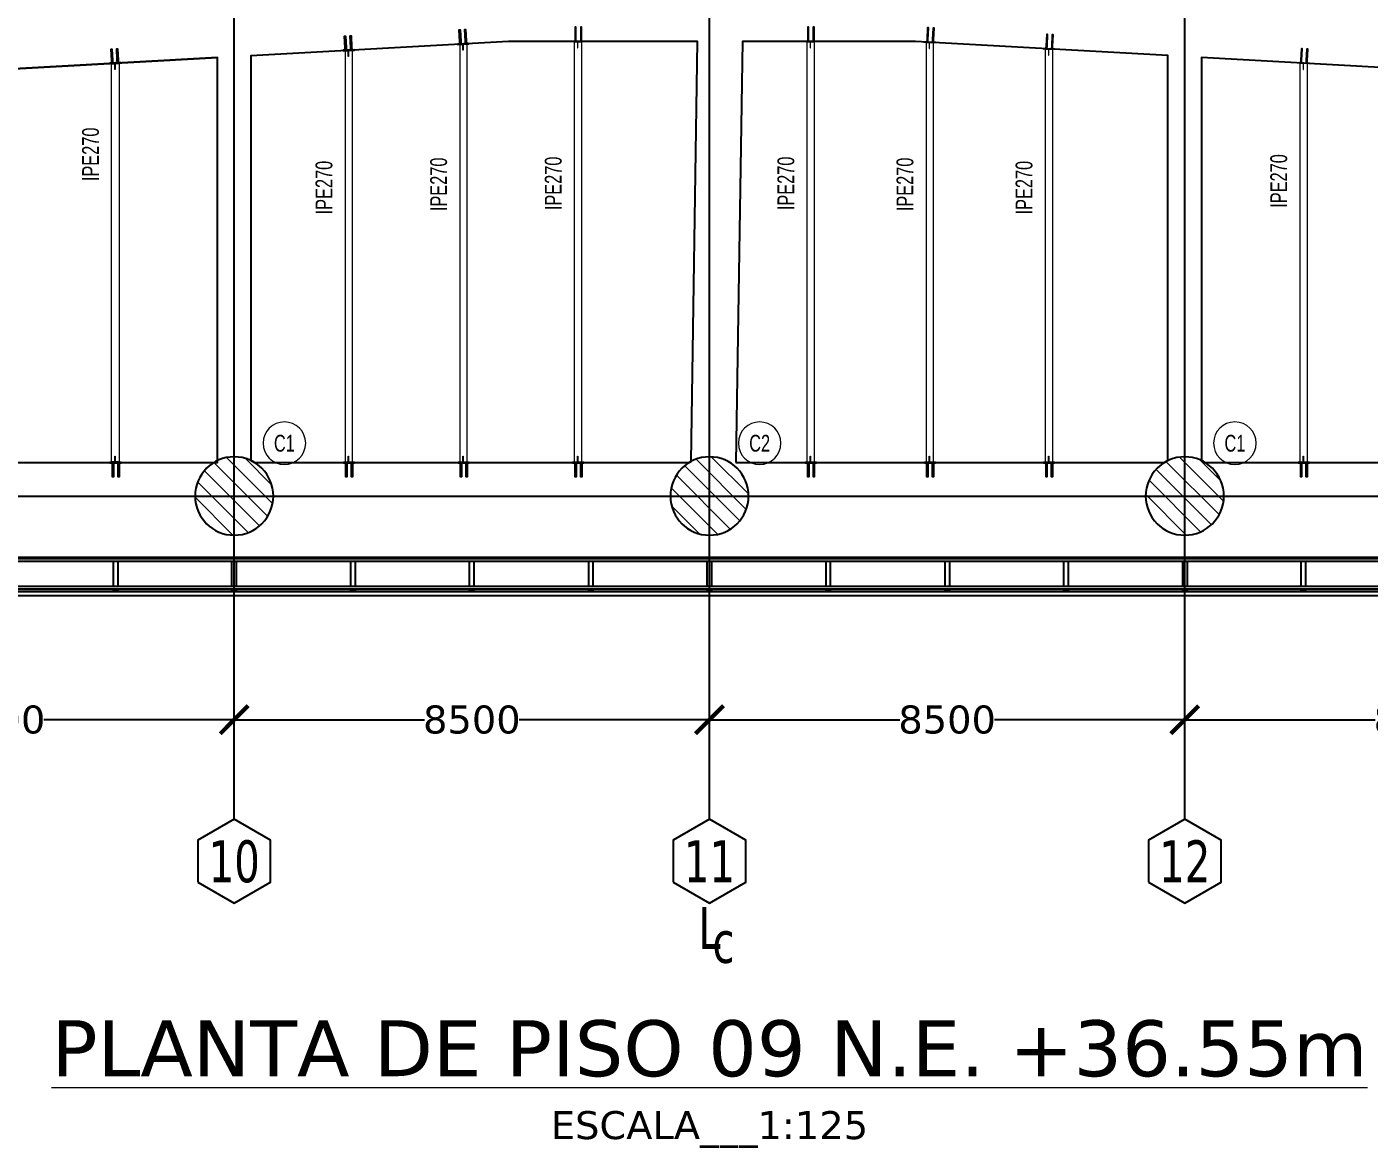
# Model space of a CAD drawing. Header units: millimetres. Extents: x -6598 to 74598, y -11659 to 33736.
# Drawn here: x 21791 to 45798, y -11659 to 8388 of the extents above; entities that cross this region are included whole.
import ezdxf
from ezdxf.enums import TextEntityAlignment as Align

# ---------------------------------------------------------------- set-up
doc = ezdxf.new("R2010")
doc.units = ezdxf.units.MM
for name, color, linetype, lineweight in [('0-1', 250, 'Continuous', 5), ('E_B_PLACA-1', 10, 'Continuous', 25), ('E_B_PLACA-2', 31, 'Continuous', 25), ('E_COLUMNAS', 1, 'Continuous', 18), ('E_COLUMNAS-2', 1, 'Continuous', 25), ('E_COLUMNAS-3', 1, 'Continuous', 35), ('E_TEXTO', 3, 'Continuous', 9), ('E_VIGAS-1', 31, 'Continuous', 25), ('E_VIGAS-2', 10, 'Continuous', 25), ('HCB-TEXT-H1', 6, 'Continuous', 18), ('HCB-TEXT-H2', 4, 'Continuous', 18), ('HCB-VIGAS', 4, 'Continuous', 15)]:
    doc.layers.add(name, color=color, linetype=linetype, lineweight=lineweight)
for name, color, linetype in [('COTAS', 8, 'Continuous'), ('HCB-EJES', 1, 'Continuous'), ('HCB-PLATINAS', 5, 'Continuous'), ('HCB-ROTULOS', 2, 'Continuous')]:
    doc.layers.add(name, color=color, linetype=linetype)
doc.styles.add('Arial Narrow', font='', dxfattribs={"width": 0.85, "height": 0.3})
doc.styles.add('Arial Narrow_1', font='', dxfattribs={"width": 0.85, "height": 0.3})
doc.styles.add('ROMANT', font='romant.shx', dxfattribs={"width": 0.8})
doc.styles.add('VERDANA', font='verdana.ttf')
doc.styles.get('Arial Narrow').set_extended_font_data('Arial Narrow')
doc.styles.get('Arial Narrow_1').set_extended_font_data('Arial Narrow')
doc.dimstyles.new('1.125', dxfattribs={"dimscale": 0, "dimtxt": 500, "dimasz": 500, "dimexe": 4, "dimexo": 4, "dimgap": 15, "dimtad": 0, "dimdec": 0, "dimzin": 4, "dimdsep": 46, "dimtxsty": 'ROMANT', "dimblk": 'ARCHTICK', "dimcen": -10, "dimclrd": 256, "dimclrt": 3, "dimadec": 0, "dimazin": 0, "dimtfac": 1, "dimtdec": 0, "dimtix": 1, "dimtmove": 0, "dimatfit": 0, "dimldrblk": 'OBLIQUE', "dimfxl": 0.05, "dimtolj": 1, "dimtzin": 0, "dimarcsym": 0})

# ---------------------------------------------------------------- blocks, each defined once
blk = doc.blocks.new('EST_SFM_VIGA-METALICA-SECCION-C - EST_SFM_VIGA-METALICA-UPN100-1527742-_34_00m_N_E_-NIVEL-9 DOC')
at = {"layer": 'E_VIGAS-2'}
for p, q in [((34.044, 0.018), (-34.827, 0.018)), ((-34.827, -0.032), (34.044, -0.032))]:
    blk.add_line(p, q, dxfattribs=at)
blk = doc.blocks.new('EST_SFM_VIGA-METALICA-SECCION-C - EST_SFM_VIGA-METALICA-UPN100-1527772-_34_00m_N_E_-NIVEL-9 DOC')
at = {"layer": 'E_VIGAS-2'}
for p, q in [((34.942, 0.032), (-34.929, 0.032)), ((-34.929, -0.018), (34.942, -0.018))]:
    blk.add_line(p, q, dxfattribs=at)
blk = doc.blocks.new('EST_SFM_VIGA-METALICA-SECCION-C - EST_SFM_VIGA-METALICA-UPN160-1579051-_34_00m_N_E_-NIVEL-9 DOC')
at = {"layer": 'E_VIGAS-1'}
for p, q in [((30.107, 0.047), (-30.264, 0.047)), ((-30.269, -0.018), (30.113, -0.018))]:
    blk.add_line(p, q, dxfattribs=at)
blk = doc.blocks.new('DCTIB_CNI_EST_MOD-1A-FAC_0001_rvt-1-_34_00m_N_E_-NIVEL-9 DOC')
at = {"layer": 'E_B_PLACA-1'}
for p, q in [((-74.597, 139.545), (-5.727, 139.545)), ((-5.177, 138.995), (-75.147, 138.995))]:
    blk.add_line(p, q, dxfattribs=at)
at = {"layer": 'E_B_PLACA-2'}
for p, q in [((-5.727, 139.545), (-74.597, 139.545)), ((-75.147, 138.995), (-5.177, 138.995))]:
    blk.add_line(p, q, dxfattribs=at)
at = {"layer": 'E_VIGAS-1'}
for p, q in [((-50.828, 139.567), (-50.746, 139.567)), ((-50.828, 139.567), (-50.828, 139.545)), ((-50.746, 139.567), (-50.746, 139.545)), ((-48.703, 139.567), (-48.621, 139.567)), ((-48.703, 139.545), (-48.703, 139.567)), ((-48.621, 139.545), (-48.621, 139.567)), ((-46.578, 139.567), (-46.496, 139.567)), ((-46.578, 139.545), (-46.578, 139.567)), ((-46.496, 139.545), (-46.496, 139.567)), ((-44.453, 139.567), (-44.371, 139.567)), ((-44.453, 139.545), (-44.453, 139.567)), ((-44.371, 139.545), (-44.371, 139.567)), ((-42.328, 139.567), (-42.246, 139.567)), ((-42.328, 139.567), (-42.328, 139.545)), ((-42.246, 139.567), (-42.246, 139.545)), ((-40.203, 139.567), (-40.121, 139.567)), ((-40.203, 139.545), (-40.203, 139.567)), ((-40.121, 139.545), (-40.121, 139.567)), ((-38.078, 139.567), (-37.996, 139.567)), ((-38.078, 139.545), (-38.078, 139.567)), ((-37.996, 139.545), (-37.996, 139.567)), ((-35.953, 139.567), (-35.871, 139.567)), ((-35.953, 139.567), (-35.953, 139.545)), ((-35.871, 139.567), (-35.871, 139.545)), ((-33.828, 139.567), (-33.746, 139.567)), ((-33.828, 139.567), (-33.828, 139.545)), ((-33.746, 139.567), (-33.746, 139.545)), ((-31.703, 139.567), (-31.621, 139.567)), ((-31.703, 139.567), (-31.703, 139.545)), ((-31.621, 139.567), (-31.621, 139.545)), ((-29.578, 139.567), (-29.496, 139.567)), ((-29.578, 139.545), (-29.578, 139.567)), ((-29.496, 139.545), (-29.496, 139.567)), ((-50.828, 138.995), (-50.828, 138.967)), ((-50.828, 138.967), (-50.746, 138.967)), ((-50.828, 138.966), (-50.828, 138.967)), ((-50.8, 138.966), (-50.828, 138.966)), ((-50.79, 138.961), (-50.79, 138.966)), ((-50.79, 138.947), (-50.79, 138.961)), ((-50.785, 138.966), (-50.785, 138.961)), ((-50.785, 138.961), (-50.785, 138.947)), ((-50.746, 138.966), (-50.774, 138.966)), ((-50.746, 138.995), (-50.746, 138.967)), ((-50.746, 138.967), (-50.746, 138.966)), ((-48.703, 138.967), (-48.703, 138.995)), ((-48.703, 138.966), (-48.703, 138.967)), ((-48.703, 138.967), (-48.621, 138.967)), ((-48.676, 138.966), (-48.703, 138.966)), ((-48.665, 138.961), (-48.665, 138.966)), ((-48.665, 138.947), (-48.665, 138.961)), ((-48.66, 138.966), (-48.66, 138.961)), ((-48.66, 138.961), (-48.66, 138.947)), ((-48.621, 138.966), (-48.649, 138.966)), ((-48.621, 138.967), (-48.621, 138.995)), ((-48.621, 138.967), (-48.621, 138.966)), ((-46.578, 138.967), (-46.578, 138.995)), ((-46.578, 138.966), (-46.578, 138.967)), ((-46.578, 138.967), (-46.496, 138.967)), ((-46.55, 138.966), (-46.578, 138.966)), ((-46.54, 138.961), (-46.54, 138.966)), ((-46.54, 138.947), (-46.54, 138.961)), ((-46.535, 138.966), (-46.535, 138.961)), ((-46.535, 138.961), (-46.535, 138.947)), ((-46.496, 138.966), (-46.524, 138.966)), ((-46.496, 138.967), (-46.496, 138.995)), ((-46.496, 138.967), (-46.496, 138.966)), ((-44.453, 138.967), (-44.453, 138.995)), ((-44.453, 138.966), (-44.453, 138.967)), ((-44.453, 138.967), (-44.371, 138.967)), ((-44.425, 138.966), (-44.453, 138.966)), ((-44.415, 138.961), (-44.415, 138.966)), ((-44.415, 138.947), (-44.415, 138.961)), ((-44.41, 138.966), (-44.41, 138.961)), ((-44.41, 138.961), (-44.41, 138.947)), ((-44.371, 138.966), (-44.399, 138.966)), ((-44.371, 138.967), (-44.371, 138.995)), ((-44.371, 138.967), (-44.371, 138.966)), ((-42.328, 138.995), (-42.328, 138.967)), ((-42.328, 138.967), (-42.246, 138.967)), ((-42.328, 138.966), (-42.328, 138.967)), ((-42.3, 138.966), (-42.328, 138.966)), ((-42.29, 138.961), (-42.29, 138.966)), ((-42.29, 138.947), (-42.29, 138.961)), ((-42.285, 138.966), (-42.285, 138.961)), ((-42.285, 138.961), (-42.285, 138.947)), ((-42.246, 138.966), (-42.274, 138.966)), ((-42.246, 138.995), (-42.246, 138.967)), ((-42.246, 138.967), (-42.246, 138.966)), ((-40.203, 138.967), (-40.203, 138.995)), ((-40.203, 138.966), (-40.203, 138.967)), ((-40.203, 138.967), (-40.121, 138.967)), ((-40.176, 138.966), (-40.203, 138.966)), ((-40.165, 138.961), (-40.165, 138.966)), ((-40.165, 138.947), (-40.165, 138.961)), ((-40.16, 138.966), (-40.16, 138.961)), ((-40.16, 138.961), (-40.16, 138.947)), ((-40.121, 138.966), (-40.149, 138.966)), ((-40.121, 138.967), (-40.121, 138.995)), ((-40.121, 138.967), (-40.121, 138.966)), ((-38.078, 138.967), (-38.078, 138.995)), ((-38.078, 138.966), (-38.078, 138.967)), ((-38.078, 138.967), (-37.996, 138.967)), ((-38.05, 138.966), (-38.078, 138.966)), ((-38.04, 138.961), (-38.04, 138.966)), ((-38.04, 138.947), (-38.04, 138.961)), ((-38.035, 138.966), (-38.035, 138.961)), ((-38.035, 138.961), (-38.035, 138.947)), ((-37.996, 138.966), (-38.024, 138.966)), ((-37.996, 138.967), (-37.996, 138.995)), ((-37.996, 138.967), (-37.996, 138.966)), ((-35.953, 138.995), (-35.953, 138.967)), ((-35.953, 138.967), (-35.871, 138.967)), ((-35.953, 138.966), (-35.953, 138.967)), ((-35.925, 138.966), (-35.953, 138.966)), ((-35.915, 138.961), (-35.915, 138.966)), ((-35.915, 138.947), (-35.915, 138.961)), ((-35.91, 138.966), (-35.91, 138.961)), ((-35.91, 138.961), (-35.91, 138.947)), ((-35.871, 138.966), (-35.899, 138.966)), ((-35.871, 138.995), (-35.871, 138.967)), ((-35.871, 138.967), (-35.871, 138.966)), ((-33.828, 138.995), (-33.828, 138.967)), ((-33.828, 138.967), (-33.746, 138.967)), ((-33.828, 138.966), (-33.828, 138.967)), ((-33.8, 138.966), (-33.828, 138.966)), ((-33.79, 138.961), (-33.79, 138.966)), ((-33.79, 138.947), (-33.79, 138.961)), ((-33.785, 138.966), (-33.785, 138.961)), ((-33.785, 138.961), (-33.785, 138.947)), ((-33.746, 138.966), (-33.774, 138.966)), ((-33.746, 138.995), (-33.746, 138.967)), ((-33.746, 138.967), (-33.746, 138.966)), ((-31.703, 138.995), (-31.703, 138.967)), ((-31.703, 138.967), (-31.621, 138.967)), ((-31.703, 138.966), (-31.703, 138.967)), ((-31.675, 138.966), (-31.703, 138.966)), ((-31.664, 138.961), (-31.664, 138.966)), ((-31.664, 138.947), (-31.664, 138.961)), ((-31.659, 138.966), (-31.659, 138.961)), ((-31.659, 138.961), (-31.659, 138.947)), ((-31.621, 138.966), (-31.649, 138.966)), ((-31.621, 138.995), (-31.621, 138.967)), ((-31.621, 138.967), (-31.621, 138.966)), ((-29.578, 138.967), (-29.578, 138.995)), ((-29.578, 138.966), (-29.578, 138.967)), ((-29.578, 138.967), (-29.496, 138.967)), ((-29.55, 138.966), (-29.578, 138.966)), ((-29.54, 138.961), (-29.54, 138.966)), ((-29.54, 138.947), (-29.54, 138.961)), ((-29.535, 138.966), (-29.535, 138.961)), ((-29.535, 138.961), (-29.535, 138.947)), ((-29.496, 138.966), (-29.524, 138.966)), ((-29.496, 138.967), (-29.496, 138.995)), ((-29.496, 138.967), (-29.496, 138.966))]:
    blk.add_line(p, q, dxfattribs=at)
for points, knots in [([(-50.79, 138.961), (-50.79, 138.962), (-50.79, 138.963), (-50.792, 138.965), (-50.793, 138.965), (-50.795, 138.966), (-50.796, 138.966), (-50.797, 138.966), (-50.799, 138.966), (-50.8, 138.966)], [0, 0, 0, 0, 0.285714, 0.428571, 0.571429, 0.678571, 0.732143, 0.785714, 1, 1, 1, 1]), ([(-50.8, 138.966), (-50.799, 138.966), (-50.798, 138.966), (-50.795, 138.966), (-50.793, 138.965), (-50.791, 138.964), (-50.79, 138.963), (-50.79, 138.962), (-50.79, 138.961)], [0, 0, 0, 0, 0.142857, 0.285714, 0.428571, 0.571429, 0.785714, 1, 1, 1, 1]), ([(-50.785, 138.961), (-50.785, 138.962), (-50.784, 138.963), (-50.783, 138.965), (-50.781, 138.965), (-50.78, 138.966), (-50.779, 138.966), (-50.777, 138.966), (-50.775, 138.966), (-50.774, 138.966)], [0, 0, 0, 0, 0.285714, 0.428571, 0.571429, 0.678571, 0.732143, 0.785714, 1, 1, 1, 1]), ([(-50.774, 138.966), (-50.775, 138.966), (-50.776, 138.966), (-50.779, 138.966), (-50.781, 138.965), (-50.783, 138.964), (-50.784, 138.963), (-50.785, 138.962), (-50.785, 138.961)], [0, 0, 0, 0, 0.142857, 0.285714, 0.428571, 0.571429, 0.785714, 1, 1, 1, 1]), ([(-48.676, 138.966), (-48.675, 138.966), (-48.673, 138.966), (-48.671, 138.966), (-48.668, 138.965), (-48.667, 138.964), (-48.665, 138.963), (-48.665, 138.962), (-48.665, 138.961)], [0, 0, 0, 0, 0.142857, 0.285714, 0.428571, 0.571429, 0.785714, 1, 1, 1, 1]), ([(-48.665, 138.961), (-48.665, 138.962), (-48.665, 138.963), (-48.667, 138.965), (-48.668, 138.965), (-48.67, 138.966), (-48.671, 138.966), (-48.673, 138.966), (-48.674, 138.966), (-48.676, 138.966)], [0, 0, 0, 0, 0.285714, 0.428571, 0.571429, 0.678571, 0.732143, 0.785714, 1, 1, 1, 1]), ([(-48.649, 138.966), (-48.65, 138.966), (-48.652, 138.966), (-48.654, 138.966), (-48.656, 138.965), (-48.658, 138.964), (-48.66, 138.963), (-48.66, 138.962), (-48.66, 138.961)], [0, 0, 0, 0, 0.142857, 0.285714, 0.428571, 0.571429, 0.785714, 1, 1, 1, 1]), ([(-48.66, 138.961), (-48.66, 138.962), (-48.659, 138.963), (-48.658, 138.965), (-48.656, 138.965), (-48.655, 138.966), (-48.654, 138.966), (-48.652, 138.966), (-48.65, 138.966), (-48.649, 138.966)], [0, 0, 0, 0, 0.285714, 0.428571, 0.571429, 0.678571, 0.732143, 0.785714, 1, 1, 1, 1]), ([(-46.55, 138.966), (-46.549, 138.966), (-46.548, 138.966), (-46.545, 138.966), (-46.543, 138.965), (-46.541, 138.964), (-46.54, 138.963), (-46.54, 138.962), (-46.54, 138.961)], [0, 0, 0, 0, 0.142857, 0.285714, 0.428571, 0.571429, 0.785714, 1, 1, 1, 1]), ([(-46.54, 138.961), (-46.54, 138.962), (-46.54, 138.963), (-46.542, 138.965), (-46.543, 138.965), (-46.545, 138.966), (-46.546, 138.966), (-46.547, 138.966), (-46.549, 138.966), (-46.55, 138.966)], [0, 0, 0, 0, 0.285714, 0.428571, 0.571429, 0.678571, 0.732143, 0.785714, 1, 1, 1, 1]), ([(-46.524, 138.966), (-46.525, 138.966), (-46.526, 138.966), (-46.529, 138.966), (-46.531, 138.965), (-46.533, 138.964), (-46.534, 138.963), (-46.535, 138.962), (-46.535, 138.961)], [0, 0, 0, 0, 0.142857, 0.285714, 0.428571, 0.571429, 0.785714, 1, 1, 1, 1]), ([(-46.535, 138.961), (-46.535, 138.962), (-46.534, 138.963), (-46.533, 138.965), (-46.531, 138.965), (-46.53, 138.966), (-46.529, 138.966), (-46.527, 138.966), (-46.525, 138.966), (-46.524, 138.966)], [0, 0, 0, 0, 0.285714, 0.428571, 0.571429, 0.678571, 0.732143, 0.785714, 1, 1, 1, 1]), ([(-44.425, 138.966), (-44.424, 138.966), (-44.423, 138.966), (-44.42, 138.966), (-44.418, 138.965), (-44.416, 138.964), (-44.415, 138.963), (-44.415, 138.962), (-44.415, 138.961)], [0, 0, 0, 0, 0.142857, 0.285714, 0.428571, 0.571429, 0.785714, 1, 1, 1, 1]), ([(-44.415, 138.961), (-44.415, 138.962), (-44.415, 138.963), (-44.417, 138.965), (-44.418, 138.965), (-44.42, 138.966), (-44.421, 138.966), (-44.422, 138.966), (-44.424, 138.966), (-44.425, 138.966)], [0, 0, 0, 0, 0.285714, 0.428571, 0.571429, 0.678571, 0.732143, 0.785714, 1, 1, 1, 1]), ([(-44.399, 138.966), (-44.4, 138.966), (-44.401, 138.966), (-44.404, 138.966), (-44.406, 138.965), (-44.408, 138.964), (-44.409, 138.963), (-44.41, 138.962), (-44.41, 138.961)], [0, 0, 0, 0, 0.142857, 0.285714, 0.428571, 0.571429, 0.785714, 1, 1, 1, 1]), ([(-44.41, 138.961), (-44.41, 138.962), (-44.409, 138.963), (-44.408, 138.965), (-44.406, 138.965), (-44.405, 138.966), (-44.404, 138.966), (-44.402, 138.966), (-44.4, 138.966), (-44.399, 138.966)], [0, 0, 0, 0, 0.285714, 0.428571, 0.571429, 0.678571, 0.732143, 0.785714, 1, 1, 1, 1]), ([(-42.29, 138.961), (-42.29, 138.962), (-42.29, 138.963), (-42.292, 138.965), (-42.293, 138.965), (-42.295, 138.966), (-42.296, 138.966), (-42.297, 138.966), (-42.299, 138.966), (-42.3, 138.966)], [0, 0, 0, 0, 0.285714, 0.428571, 0.571429, 0.678571, 0.732143, 0.785714, 1, 1, 1, 1]), ([(-42.3, 138.966), (-42.299, 138.966), (-42.298, 138.966), (-42.295, 138.966), (-42.293, 138.965), (-42.291, 138.964), (-42.29, 138.963), (-42.29, 138.962), (-42.29, 138.961)], [0, 0, 0, 0, 0.142857, 0.285714, 0.428571, 0.571429, 0.785714, 1, 1, 1, 1]), ([(-42.285, 138.961), (-42.285, 138.962), (-42.284, 138.963), (-42.283, 138.965), (-42.281, 138.965), (-42.28, 138.966), (-42.279, 138.966), (-42.277, 138.966), (-42.275, 138.966), (-42.274, 138.966)], [0, 0, 0, 0, 0.285714, 0.428571, 0.571429, 0.678571, 0.732143, 0.785714, 1, 1, 1, 1]), ([(-42.274, 138.966), (-42.275, 138.966), (-42.276, 138.966), (-42.279, 138.966), (-42.281, 138.965), (-42.283, 138.964), (-42.284, 138.963), (-42.285, 138.962), (-42.285, 138.961)], [0, 0, 0, 0, 0.142857, 0.285714, 0.428571, 0.571429, 0.785714, 1, 1, 1, 1]), ([(-40.176, 138.966), (-40.175, 138.966), (-40.173, 138.966), (-40.171, 138.966), (-40.168, 138.965), (-40.167, 138.964), (-40.165, 138.963), (-40.165, 138.962), (-40.165, 138.961)], [0, 0, 0, 0, 0.142857, 0.285714, 0.428571, 0.571429, 0.785714, 1, 1, 1, 1]), ([(-40.165, 138.961), (-40.165, 138.962), (-40.165, 138.963), (-40.167, 138.965), (-40.168, 138.965), (-40.17, 138.966), (-40.171, 138.966), (-40.173, 138.966), (-40.174, 138.966), (-40.176, 138.966)], [0, 0, 0, 0, 0.285714, 0.428571, 0.571429, 0.678571, 0.732143, 0.785714, 1, 1, 1, 1]), ([(-40.149, 138.966), (-40.15, 138.966), (-40.152, 138.966), (-40.154, 138.966), (-40.156, 138.965), (-40.158, 138.964), (-40.16, 138.963), (-40.16, 138.962), (-40.16, 138.961)], [0, 0, 0, 0, 0.142857, 0.285714, 0.428571, 0.571429, 0.785714, 1, 1, 1, 1]), ([(-40.16, 138.961), (-40.16, 138.962), (-40.159, 138.963), (-40.158, 138.965), (-40.156, 138.965), (-40.155, 138.966), (-40.154, 138.966), (-40.152, 138.966), (-40.15, 138.966), (-40.149, 138.966)], [0, 0, 0, 0, 0.285714, 0.428571, 0.571429, 0.678571, 0.732143, 0.785714, 1, 1, 1, 1]), ([(-38.05, 138.966), (-38.049, 138.966), (-38.048, 138.966), (-38.045, 138.966), (-38.043, 138.965), (-38.041, 138.964), (-38.04, 138.963), (-38.04, 138.962), (-38.04, 138.961)], [0, 0, 0, 0, 0.142857, 0.285714, 0.428571, 0.571429, 0.785714, 1, 1, 1, 1]), ([(-38.04, 138.961), (-38.04, 138.962), (-38.04, 138.963), (-38.042, 138.965), (-38.043, 138.965), (-38.045, 138.966), (-38.046, 138.966), (-38.047, 138.966), (-38.049, 138.966), (-38.05, 138.966)], [0, 0, 0, 0, 0.285714, 0.428571, 0.571429, 0.678571, 0.732143, 0.785714, 1, 1, 1, 1]), ([(-38.024, 138.966), (-38.025, 138.966), (-38.026, 138.966), (-38.029, 138.966), (-38.031, 138.965), (-38.033, 138.964), (-38.034, 138.963), (-38.035, 138.962), (-38.035, 138.961)], [0, 0, 0, 0, 0.142857, 0.285714, 0.428571, 0.571429, 0.785714, 1, 1, 1, 1]), ([(-38.035, 138.961), (-38.035, 138.962), (-38.034, 138.963), (-38.033, 138.965), (-38.031, 138.965), (-38.03, 138.966), (-38.029, 138.966), (-38.027, 138.966), (-38.025, 138.966), (-38.024, 138.966)], [0, 0, 0, 0, 0.285714, 0.428571, 0.571429, 0.678571, 0.732143, 0.785714, 1, 1, 1, 1]), ([(-35.915, 138.961), (-35.915, 138.962), (-35.915, 138.963), (-35.917, 138.965), (-35.918, 138.965), (-35.92, 138.966), (-35.921, 138.966), (-35.922, 138.966), (-35.924, 138.966), (-35.925, 138.966)], [0, 0, 0, 0, 0.285714, 0.428571, 0.571429, 0.678571, 0.732143, 0.785714, 1, 1, 1, 1]), ([(-35.925, 138.966), (-35.924, 138.966), (-35.923, 138.966), (-35.92, 138.966), (-35.918, 138.965), (-35.916, 138.964), (-35.915, 138.963), (-35.915, 138.962), (-35.915, 138.961)], [0, 0, 0, 0, 0.142857, 0.285714, 0.428571, 0.571429, 0.785714, 1, 1, 1, 1]), ([(-35.91, 138.961), (-35.91, 138.962), (-35.909, 138.963), (-35.908, 138.965), (-35.906, 138.965), (-35.905, 138.966), (-35.904, 138.966), (-35.902, 138.966), (-35.9, 138.966), (-35.899, 138.966)], [0, 0, 0, 0, 0.285714, 0.428571, 0.571429, 0.678571, 0.732143, 0.785714, 1, 1, 1, 1]), ([(-35.899, 138.966), (-35.9, 138.966), (-35.901, 138.966), (-35.904, 138.966), (-35.906, 138.965), (-35.908, 138.964), (-35.909, 138.963), (-35.91, 138.962), (-35.91, 138.961)], [0, 0, 0, 0, 0.142857, 0.285714, 0.428571, 0.571429, 0.785714, 1, 1, 1, 1]), ([(-33.79, 138.961), (-33.79, 138.962), (-33.79, 138.963), (-33.792, 138.965), (-33.793, 138.965), (-33.795, 138.966), (-33.796, 138.966), (-33.797, 138.966), (-33.799, 138.966), (-33.8, 138.966)], [0, 0, 0, 0, 0.285714, 0.428571, 0.571429, 0.678571, 0.732143, 0.785714, 1, 1, 1, 1]), ([(-33.8, 138.966), (-33.799, 138.966), (-33.798, 138.966), (-33.795, 138.966), (-33.793, 138.965), (-33.791, 138.964), (-33.79, 138.963), (-33.79, 138.962), (-33.79, 138.961)], [0, 0, 0, 0, 0.142857, 0.285714, 0.428571, 0.571429, 0.785714, 1, 1, 1, 1]), ([(-33.785, 138.961), (-33.785, 138.962), (-33.784, 138.963), (-33.783, 138.965), (-33.781, 138.965), (-33.78, 138.966), (-33.779, 138.966), (-33.777, 138.966), (-33.775, 138.966), (-33.774, 138.966)], [0, 0, 0, 0, 0.285714, 0.428571, 0.571429, 0.678571, 0.732143, 0.785714, 1, 1, 1, 1]), ([(-33.774, 138.966), (-33.775, 138.966), (-33.776, 138.966), (-33.779, 138.966), (-33.781, 138.965), (-33.783, 138.964), (-33.784, 138.963), (-33.785, 138.962), (-33.785, 138.961)], [0, 0, 0, 0, 0.142857, 0.285714, 0.428571, 0.571429, 0.785714, 1, 1, 1, 1]), ([(-31.664, 138.961), (-31.664, 138.962), (-31.665, 138.963), (-31.666, 138.965), (-31.668, 138.965), (-31.669, 138.966), (-31.67, 138.966), (-31.672, 138.966), (-31.674, 138.966), (-31.675, 138.966)], [0, 0, 0, 0, 0.285714, 0.428571, 0.571429, 0.678571, 0.732143, 0.785714, 1, 1, 1, 1]), ([(-31.675, 138.966), (-31.674, 138.966), (-31.673, 138.966), (-31.67, 138.966), (-31.668, 138.965), (-31.666, 138.964), (-31.665, 138.963), (-31.664, 138.962), (-31.664, 138.961)], [0, 0, 0, 0, 0.142857, 0.285714, 0.428571, 0.571429, 0.785714, 1, 1, 1, 1]), ([(-31.659, 138.961), (-31.659, 138.962), (-31.659, 138.963), (-31.657, 138.965), (-31.656, 138.965), (-31.654, 138.966), (-31.653, 138.966), (-31.652, 138.966), (-31.65, 138.966), (-31.649, 138.966)], [0, 0, 0, 0, 0.285714, 0.428571, 0.571429, 0.678571, 0.732143, 0.785714, 1, 1, 1, 1]), ([(-31.649, 138.966), (-31.65, 138.966), (-31.651, 138.966), (-31.654, 138.966), (-31.656, 138.965), (-31.658, 138.964), (-31.659, 138.963), (-31.659, 138.962), (-31.659, 138.961)], [0, 0, 0, 0, 0.142857, 0.285714, 0.428571, 0.571429, 0.785714, 1, 1, 1, 1]), ([(-29.55, 138.966), (-29.549, 138.966), (-29.548, 138.966), (-29.545, 138.966), (-29.543, 138.965), (-29.541, 138.964), (-29.54, 138.963), (-29.54, 138.962), (-29.54, 138.961)], [0, 0, 0, 0, 0.142857, 0.285714, 0.428571, 0.571429, 0.785714, 1, 1, 1, 1]), ([(-29.54, 138.961), (-29.54, 138.962), (-29.54, 138.963), (-29.542, 138.965), (-29.543, 138.965), (-29.545, 138.966), (-29.546, 138.966), (-29.547, 138.966), (-29.549, 138.966), (-29.55, 138.966)], [0, 0, 0, 0, 0.285714, 0.428571, 0.571429, 0.678571, 0.732143, 0.785714, 1, 1, 1, 1]), ([(-29.524, 138.966), (-29.525, 138.966), (-29.526, 138.966), (-29.529, 138.966), (-29.531, 138.965), (-29.533, 138.964), (-29.534, 138.963), (-29.535, 138.962), (-29.535, 138.961)], [0, 0, 0, 0, 0.142857, 0.285714, 0.428571, 0.571429, 0.785714, 1, 1, 1, 1]), ([(-29.535, 138.961), (-29.535, 138.962), (-29.534, 138.963), (-29.533, 138.965), (-29.531, 138.965), (-29.53, 138.966), (-29.529, 138.966), (-29.527, 138.966), (-29.525, 138.966), (-29.524, 138.966)], [0, 0, 0, 0, 0.285714, 0.428571, 0.571429, 0.678571, 0.732143, 0.785714, 1, 1, 1, 1])]:
    blk.add_open_spline(points, degree=3, knots=knots, dxfattribs=at)
at = {"layer": 'E_VIGAS-2'}
for p, q in [((-50.828, 139.495), (-50.828, 139.045)), ((-50.746, 139.495), (-50.746, 139.045)), ((-48.703, 139.045), (-48.703, 139.495)), ((-48.621, 139.045), (-48.621, 139.495)), ((-46.578, 139.045), (-46.578, 139.495)), ((-46.496, 139.045), (-46.496, 139.495)), ((-44.453, 139.045), (-44.453, 139.495)), ((-44.371, 139.045), (-44.371, 139.495)), ((-42.328, 139.495), (-42.328, 139.045)), ((-42.246, 139.495), (-42.246, 139.045)), ((-40.203, 139.045), (-40.203, 139.495)), ((-40.121, 139.045), (-40.121, 139.495)), ((-38.078, 139.045), (-38.078, 139.495)), ((-37.996, 139.045), (-37.996, 139.495)), ((-35.953, 139.495), (-35.953, 139.045)), ((-35.871, 139.495), (-35.871, 139.045)), ((-33.828, 139.495), (-33.828, 139.045)), ((-33.746, 139.495), (-33.746, 139.045)), ((-31.703, 139.495), (-31.703, 139.045)), ((-31.621, 139.495), (-31.621, 139.045)), ((-29.578, 139.045), (-29.578, 139.495)), ((-29.496, 139.045), (-29.496, 139.495))]:
    blk.add_line(p, q, dxfattribs=at)
at = {"layer": 'E_VIGAS-1'}
for name, p in [('EST_SFM_VIGA-METALICA-SECCION-C - EST_SFM_VIGA-METALICA-UPN100-1527742-_34_00m_N_E_-NIVEL-9 DOC', (-39.77, 139.527)), ('EST_SFM_VIGA-METALICA-SECCION-C - EST_SFM_VIGA-METALICA-UPN100-1527772-_34_00m_N_E_-NIVEL-9 DOC', (-40.169, 139.013)), ('EST_SFM_VIGA-METALICA-SECCION-C - EST_SFM_VIGA-METALICA-UPN160-1579051-_34_00m_N_E_-NIVEL-9 DOC', (-40.084, 138.9))]:
    blk.add_blockref(name, p, dxfattribs=at)
blk = doc.blocks.new('EST_SCM_COLUMNA-SECCION-CIRCULAR - EST_SCM_COLUMNA-CONCRETO-CIRCULAR_Ø_140cm-V9-_34_00m_N_E_-NIVEL-9 DOC')
at = {"layer": 'E_COLUMNAS'}
h = blk.add_hatch(dxfattribs=at)
h.set_pattern_fill('FP_7', color=256, style=0, pattern_type=2)
h.set_pattern_definition([(135, (48.662, -140.662), (-0.15909903, -0.15909903), [])])
h.paths.add_polyline_path([(0, -0.7), (0.091, -0.694), (0.181, -0.676), (0.268, -0.647), (0.361, -0.599), (0.435, -0.548), (0.501, -0.488), (0.56, -0.419), (0.609, -0.344), (0.648, -0.263), (0.677, -0.177), (0.694, -0.088), (0.7, 0), (0.694, 0.091), (0.676, 0.181), (0.647, 0.268), (0.606, 0.35), (0.555, 0.426), (0.495, 0.495), (0.426, 0.555), (0.35, 0.606), (0.268, 0.647), (0.181, 0.676), (0.091, 0.694), (0, 0.7), (-0.091, 0.694), (-0.191, 0.673), (-0.268, 0.647), (-0.361, 0.599), (-0.435, 0.548), (-0.501, 0.488), (-0.56, 0.419), (-0.609, 0.344), (-0.648, 0.263), (-0.677, 0.177), (-0.694, 0.088), (-0.7, 0), (-0.694, -0.091), (-0.676, -0.181), (-0.647, -0.268), (-0.606, -0.35), (-0.555, -0.426), (-0.495, -0.495), (-0.426, -0.555), (-0.35, -0.606), (-0.268, -0.647), (-0.181, -0.676), (-0.091, -0.694)])
at = {"layer": 'E_COLUMNAS-2'}
for start, end in [(360, 180), (180, 360)]:
    blk.add_arc((0, 0), 0.7, start, end, dxfattribs=at)
blk = doc.blocks.new('EST_SCM_COLUMNA-SECCION-CIRCULAR - EST_SCM_COLUMNA-CONCRETO-CIRCULAR_Ø_140cm-V10-_34_00m_N_E_-NIVEL-9 DOC')
at = {"layer": 'E_COLUMNAS'}
h = blk.add_hatch(dxfattribs=at)
h.set_pattern_fill('FP_8', color=256, style=0, pattern_type=2)
h.set_pattern_definition([(135, (40.162, -140.662), (-0.15909903, -0.15909903), [])])
h.paths.add_polyline_path([(0, -0.7), (0.091, -0.694), (0.181, -0.676), (0.277, -0.642), (0.35, -0.606), (0.434, -0.549), (0.501, -0.488), (0.555, -0.426), (0.609, -0.344), (0.648, -0.263), (0.677, -0.177), (0.694, -0.088), (0.7, 0), (0.694, 0.091), (0.676, 0.181), (0.647, 0.268), (0.606, 0.35), (0.555, 0.426), (0.495, 0.495), (0.426, 0.555), (0.35, 0.606), (0.268, 0.647), (0.181, 0.676), (0.091, 0.694), (-0.009, 0.699), (-0.1, 0.692), (-0.189, 0.673), (-0.268, 0.647), (-0.361, 0.599), (-0.435, 0.548), (-0.501, 0.488), (-0.56, 0.419), (-0.609, 0.344), (-0.648, 0.263), (-0.677, 0.177), (-0.694, 0.088), (-0.7, 0), (-0.694, -0.091), (-0.676, -0.181), (-0.647, -0.268), (-0.606, -0.35), (-0.555, -0.426), (-0.495, -0.495), (-0.426, -0.555), (-0.348, -0.607), (-0.268, -0.647), (-0.181, -0.676), (-0.091, -0.694)])
at = {"layer": 'E_COLUMNAS-2'}
for start, end in [(360, 180), (180, 360)]:
    blk.add_arc((0, 0), 0.7, start, end, dxfattribs=at)
blk = doc.blocks.new('EST_SCM_COLUMNA-SECCION-CIRCULAR - EST_SCM_COLUMNA-CONCRETO-CIRCULAR_Ø_140cm-V11-_34_00m_N_E_-NIVEL-9 DOC')
at = {"layer": 'E_COLUMNAS'}
h = blk.add_hatch(dxfattribs=at)
h.set_pattern_fill('FP_9', color=256, style=0, pattern_type=2)
h.set_pattern_definition([(135, (31.662, -140.662), (-0.15909903, -0.15909903), [])])
h.paths.add_polyline_path([(0, -0.7), (0.091, -0.694), (0.181, -0.676), (0.268, -0.647), (0.361, -0.599), (0.435, -0.548), (0.501, -0.488), (0.56, -0.419), (0.609, -0.344), (0.648, -0.263), (0.677, -0.177), (0.694, -0.088), (0.7, 0), (0.694, 0.091), (0.676, 0.181), (0.647, 0.268), (0.606, 0.35), (0.555, 0.426), (0.495, 0.495), (0.426, 0.555), (0.35, 0.606), (0.268, 0.647), (0.181, 0.676), (0.091, 0.694), (0, 0.7), (-0.091, 0.694), (-0.187, 0.674), (-0.268, 0.647), (-0.361, 0.599), (-0.435, 0.548), (-0.501, 0.488), (-0.56, 0.419), (-0.609, 0.344), (-0.648, 0.263), (-0.677, 0.177), (-0.694, 0.088), (-0.7, 0), (-0.694, -0.091), (-0.676, -0.181), (-0.647, -0.268), (-0.606, -0.35), (-0.555, -0.426), (-0.495, -0.495), (-0.426, -0.555), (-0.35, -0.606), (-0.268, -0.647), (-0.181, -0.676), (-0.091, -0.694)])
at = {"layer": 'E_COLUMNAS-2'}
for start, end in [(360, 180), (180, 360)]:
    blk.add_arc((0, 0), 0.7, start, end, dxfattribs=at)
blk = doc.blocks.new('_ArchTick')
at = {"color": 0, "linetype": 'ByBlock', "const_width": 0.15}
blk.add_lwpolyline([(-0.5, -0.5), (0.5, 0.5)], dxfattribs=at)
blk = doc.blocks.new('*D466')
at = {"layer": 'COTAS', "color": 0, "lineweight": -2, "transparency": 16777216}
for p, q in [((17000, -5776), (17000, -3996)), ((25500, -5776), (25500, -3996))]:
    blk.add_line(p, q, dxfattribs=at)
at = {"layer": 'COTAS', "lineweight": -2, "transparency": 16777216}
for p, q in [((17000, -4000), (20404, -4000)), ((25500, -4000), (22096, -4000))]:
    blk.add_line(p, q, dxfattribs=at)
at = {"layer": 'Defpoints', "color": 0, "transparency": 16777216}
for p in [(17000, -4000), (17000, -5780), (25500, -5780)]:
    blk.add_point(p, dxfattribs=at)
at = {"layer": 'COTAS', "lineweight": -2, "transparency": 16777216, "xscale": 500, "yscale": 500, "zscale": 500, "rotation": 180}
blk.add_blockref('_ArchTick', (17000, -4000), dxfattribs=at)
at = {"layer": 'COTAS', "lineweight": -2, "transparency": 16777216, "xscale": 500, "yscale": 500, "zscale": 500}
blk.add_blockref('_ArchTick', (25500, -4000), dxfattribs=at)
at = {"layer": 'COTAS', "color": 3, "transparency": 16777216, "insert": (21250, -4000), "char_height": 500, "attachment_point": 5, "style": 'VERDANA'}
blk.add_mtext('\\A1;8500', dxfattribs=at)
blk = doc.blocks.new('_Oblique')
at = {"color": 0, "linetype": 'ByBlock', "lineweight": -2}
blk.add_line((-0.5, -0.5), (0.5, 0.5), dxfattribs=at)
blk = doc.blocks.new('*D467')
at = {"layer": 'COTAS', "color": 0, "lineweight": -2, "transparency": 16777216}
for p, q in [((25500, -5776), (25500, -3996)), ((34000, -5776), (34000, -3996))]:
    blk.add_line(p, q, dxfattribs=at)
at = {"layer": 'COTAS', "lineweight": -2, "transparency": 16777216}
for p, q in [((25500, -4000), (28904, -4000)), ((34000, -4000), (30596, -4000))]:
    blk.add_line(p, q, dxfattribs=at)
at = {"layer": 'Defpoints', "color": 0, "transparency": 16777216}
for p in [(25500, -4000), (25500, -5780), (34000, -5780)]:
    blk.add_point(p, dxfattribs=at)
at = {"layer": 'COTAS', "lineweight": -2, "transparency": 16777216, "xscale": 500, "yscale": 500, "zscale": 500, "rotation": 180}
blk.add_blockref('_ArchTick', (25500, -4000), dxfattribs=at)
at = {"layer": 'COTAS', "lineweight": -2, "transparency": 16777216, "xscale": 500, "yscale": 500, "zscale": 500}
blk.add_blockref('_ArchTick', (34000, -4000), dxfattribs=at)
at = {"layer": 'COTAS', "color": 3, "transparency": 16777216, "insert": (29750, -4000), "char_height": 500, "attachment_point": 5, "style": 'VERDANA'}
blk.add_mtext('\\A1;8500', dxfattribs=at)
blk = doc.blocks.new('*D468')
at = {"layer": 'COTAS', "color": 0, "lineweight": -2, "transparency": 16777216}
for p, q in [((34000, -5776), (34000, -3996)), ((42500, -5776), (42500, -3996))]:
    blk.add_line(p, q, dxfattribs=at)
at = {"layer": 'COTAS', "lineweight": -2, "transparency": 16777216}
for p, q in [((34000, -4000), (37404, -4000)), ((42500, -4000), (39096, -4000))]:
    blk.add_line(p, q, dxfattribs=at)
at = {"layer": 'Defpoints', "color": 0, "transparency": 16777216}
for p in [(34000, -4000), (34000, -5780), (42500, -5780)]:
    blk.add_point(p, dxfattribs=at)
at = {"layer": 'COTAS', "lineweight": -2, "transparency": 16777216, "xscale": 500, "yscale": 500, "zscale": 500, "rotation": 180}
blk.add_blockref('_ArchTick', (34000, -4000), dxfattribs=at)
at = {"layer": 'COTAS', "lineweight": -2, "transparency": 16777216, "xscale": 500, "yscale": 500, "zscale": 500}
blk.add_blockref('_ArchTick', (42500, -4000), dxfattribs=at)
at = {"layer": 'COTAS', "color": 3, "transparency": 16777216, "insert": (38250, -4000), "char_height": 500, "attachment_point": 5, "style": 'VERDANA'}
blk.add_mtext('\\A1;8500', dxfattribs=at)
blk = doc.blocks.new('*D469')
at = {"layer": 'COTAS', "color": 0, "lineweight": -2, "transparency": 16777216}
for p, q in [((42500, -5776), (42500, -3996)), ((51000, -5776), (51000, -3996))]:
    blk.add_line(p, q, dxfattribs=at)
at = {"layer": 'COTAS', "lineweight": -2, "transparency": 16777216}
for p, q in [((42500, -4000), (45904, -4000)), ((51000, -4000), (47596, -4000))]:
    blk.add_line(p, q, dxfattribs=at)
at = {"layer": 'Defpoints', "color": 0, "transparency": 16777216}
for p in [(42500, -4000), (42500, -5780), (51000, -5780)]:
    blk.add_point(p, dxfattribs=at)
at = {"layer": 'COTAS', "lineweight": -2, "transparency": 16777216, "xscale": 500, "yscale": 500, "zscale": 500, "rotation": 180}
blk.add_blockref('_ArchTick', (42500, -4000), dxfattribs=at)
at = {"layer": 'COTAS', "lineweight": -2, "transparency": 16777216, "xscale": 500, "yscale": 500, "zscale": 500}
blk.add_blockref('_ArchTick', (51000, -4000), dxfattribs=at)
at = {"layer": 'COTAS', "color": 3, "transparency": 16777216, "insert": (46750, -4000), "char_height": 500, "attachment_point": 5, "style": 'VERDANA'}
blk.add_mtext('\\A1;8500', dxfattribs=at)
blk = doc.blocks.new('CNI_TAG COLUMNAS CONCRETO MARCA - CNI_COLUMNA CONCRETO-582370-PLANTA TIPO PISO 18 A PISO 23')
at = {"layer": 'E_TEXTO'}
for start, end in [(360, 180), (180, 360)]:
    blk.add_arc((0.00026, -0.00015), 0.00254, start, end, dxfattribs=at)

msp = doc.modelspace()

# ---------------------------------------------------------------- linework, layer by layer
at = {"layer": 'E_VIGAS-1', "color": 30, "true_color": 0xf26722}
for points in [[(61910.1, 26585.6), (6100.1, 26585.6), (6100.1, -1095.8), (61910.1, -1095.9)], [(34473.6, 600), (42139.5, 600), (42200.1, 632.5), (42200.1, 7872.8), (37683.7, 8125.2), (34587.8, 8125.2)]]:
    msp.add_lwpolyline(points, close=True, dxfattribs=at)
for points in [[(33639.5, 600), (33673.8, 619.3), (33787.7, 8125.2), (30408.1, 8125.2), (25800.1, 7870.6), (25800.1, 632.5), (25860.6, 600), (33639.5, 600)], [(17213.9, 7396.5), (20600.4, 7583.4), (25200.1, 7837.5), (20600.4, 7583.4)], [(17213.9, 7396.5), (17377.3, 600), (25200.1, 600), (25200.1, 7837.5)], [(50622.8, 600), (50786.1, 7393.5), (42800.1, 7839.3), (42800.1, 632.5), (42860.6, 600), (50622.8, 600)]]:
    msp.add_lwpolyline(points, dxfattribs=at)
at = {"layer": 'HCB-EJES'}
for p, q in [((25500.1, -5780.2), (25500.1, 31280.5)), ((34000.1, -5780.2), (34000.1, 31280.5)), ((42500.1, -5780.2), (42500.1, 31280.5)), ((-5098.2, 0), (73098.4, 0))]:
    msp.add_line(p, q, dxfattribs=at)
at = {"layer": 'HCB-PLATINAS', "color": 5}
for points in [[(27498.5, 7972), (27495, 7970.3), (27491.3, 7971.6), (27489.2, 7972.3), (27486.5, 7977.9), (27484.5, 8015.3), (27473.2, 8219.5), (27489.2, 8220.4), (27500.4, 8016.2), (27502.5, 7978.7), (27500.5, 7973)], [(27598.3, 7977.5), (27594.8, 7975.8), (27591.1, 7977.1), (27589, 7977.9), (27586.4, 7983.4), (27584.3, 8020.8), (27573, 8225), (27589, 8225.9), (27600.3, 8021.7), (27602.4, 7984.3), (27600.3, 7978.5)], [(29548.3, 8085.2), (29544.8, 8083.5), (29541.1, 8084.8), (29539, 8085.6), (29536.4, 8091.1), (29534.3, 8128.5), (29523, 8332.7), (29539, 8333.6), (29550.3, 8129.4), (29552.3, 8092), (29550.3, 8086.2)], [(29648.2, 8090.7), (29644.6, 8089.1), (29641, 8090.4), (29638.9, 8091.1), (29636.2, 8096.6), (29634.2, 8134), (29622.9, 8338.2), (29638.8, 8339.1), (29650.1, 8134.9), (29652.2, 8097.5), (29650.2, 8091.7)], [(31600.8, 8132.7), (31604.5, 8131.2), (31608.1, 8132.7), (31610.1, 8133.5), (31612.5, 8139.2), (31612.5, 8176.7), (31612.5, 8381.2), (31596.5, 8381.2), (31596.5, 8176.7), (31596.5, 8139.2), (31598.8, 8133.5)], [(31700.8, 8132.7), (31704.5, 8131.2), (31708.1, 8132.7), (31710.1, 8133.5), (31712.5, 8139.2), (31712.5, 8176.7), (31712.5, 8381.2), (31696.5, 8381.2), (31696.5, 8176.7), (31696.5, 8139.2), (31698.8, 8133.5)], [(35760.9, 8132.7), (35764.5, 8131.2), (35768.1, 8132.7), (35770.2, 8133.5), (35772.5, 8139.2), (35772.5, 8176.7), (35772.5, 8381.2), (35756.5, 8381.2), (35756.5, 8176.7), (35756.5, 8139.2), (35758.9, 8133.5)], [(35860.9, 8132.7), (35864.5, 8131.2), (35868.1, 8132.7), (35870.2, 8133.5), (35872.5, 8139.2), (35872.5, 8176.7), (35872.5, 8381.2), (35856.5, 8381.2), (35856.5, 8176.7), (35856.5, 8139.2), (35858.9, 8133.5)], [(37892.5, 8120.2), (37896, 8118.5), (37899.7, 8119.8), (37901.8, 8120.6), (37904.4, 8126.1), (37906.5, 8163.5), (37917.8, 8367.7), (37901.8, 8368.6), (37890.5, 8164.4), (37888.4, 8127), (37890.5, 8121.2)], [(37992.4, 8115.5), (37995.9, 8113.8), (37999.6, 8115.1), (38001.7, 8115.8), (38004.3, 8121.3), (38006.4, 8158.7), (38017.7, 8362.9), (38001.7, 8363.8), (37990.4, 8159.6), (37988.3, 8122.2), (37990.4, 8116.4)], [(40022.2, 8002), (40025.8, 8000.3), (40029.5, 8001.6), (40031.5, 8002.3), (40034.2, 8007.9), (40036.3, 8045.3), (40047.6, 8249.5), (40031.6, 8250.4), (40020.3, 8046.2), (40018.2, 8008.7), (40020.2, 8003)], [(40122.1, 7996.5), (40125.6, 7994.8), (40129.3, 7996.1), (40131.4, 7996.8), (40134, 8002.3), (40136.1, 8039.8), (40147.4, 8244), (40131.4, 8244.8), (40120.1, 8040.7), (40118.1, 8003.2), (40120.1, 7997.4)], [(23323.5, 7741.4), (23320, 7739.7), (23316.3, 7741), (23314.2, 7741.7), (23311.5, 7747.2), (23309.5, 7784.7), (23298.2, 7988.9), (23314.2, 7989.8), (23325.4, 7785.6), (23327.5, 7748.1), (23325.5, 7742.4)], [(23423.3, 7746.9), (23419.8, 7745.2), (23416.1, 7746.5), (23414, 7747.2), (23411.4, 7752.8), (23409.3, 7790.2), (23398, 7994.4), (23414, 7995.3), (23425.3, 7791.1), (23427.3, 7753.6), (23425.3, 7747.9)], [(44576.1, 7747.5), (44579.6, 7745.8), (44583.3, 7747.1), (44585.4, 7747.8), (44588, 7753.3), (44590.1, 7790.8), (44601.4, 7995), (44585.4, 7995.9), (44574.1, 7791.7), (44572, 7754.2), (44574.1, 7748.5)], [(44675.9, 7742), (44679.4, 7740.3), (44683.1, 7741.6), (44685.2, 7742.3), (44687.9, 7747.8), (44689.9, 7785.3), (44701.2, 7989.4), (44685.3, 7990.3), (44674, 7786.1), (44671.9, 7748.7), (44673.9, 7742.9)], [(23328.4, 592.5), (23332, 594), (23335.6, 592.5), (23337.7, 591.7), (23340, 586), (23340, 548.5), (23340, 344), (23324, 344), (23324, 548.5), (23324, 586), (23326.4, 591.7)], [(23428.4, 592.5), (23432, 594), (23435.6, 592.5), (23437.7, 591.7), (23440, 586), (23440, 548.5), (23440, 344), (23424, 344), (23424, 548.5), (23424, 586), (23426.4, 591.7)], [(27503.4, 592.5), (27507, 594), (27510.6, 592.5), (27512.7, 591.7), (27515, 586), (27515, 548.5), (27515, 344), (27499, 344), (27499, 548.5), (27499, 586), (27501.3, 591.7)], [(27603.4, 592.5), (27607, 594), (27610.6, 592.5), (27612.7, 591.7), (27615, 586), (27615, 548.5), (27615, 344), (27599, 344), (27599, 548.5), (27599, 586), (27601.3, 591.7)], [(29553.4, 592.5), (29557, 594), (29560.6, 592.5), (29562.7, 591.7), (29565, 586), (29565, 548.5), (29565, 344), (29549, 344), (29549, 548.5), (29549, 586), (29551.3, 591.7)], [(29653.4, 592.5), (29657, 594), (29660.6, 592.5), (29662.7, 591.7), (29665, 586), (29665, 548.5), (29665, 344), (29649, 344), (29649, 548.5), (29649, 586), (29651.3, 591.7)], [(31603.4, 592.5), (31607, 594), (31610.6, 592.5), (31612.7, 591.7), (31615, 586), (31615, 548.5), (31615, 344), (31599, 344), (31599, 548.5), (31599, 586), (31601.3, 591.7)], [(31703.4, 592.5), (31707, 594), (31710.6, 592.5), (31712.7, 591.7), (31715, 586), (31715, 548.5), (31715, 344), (31699, 344), (31699, 548.5), (31699, 586), (31701.3, 591.7)], [(35763.4, 592.5), (35767.1, 594), (35770.7, 592.5), (35772.7, 591.7), (35775.1, 586), (35775.1, 548.5), (35775.1, 344), (35759.1, 344), (35759.1, 548.5), (35759.1, 586), (35761.4, 591.7)], [(35863.4, 592.5), (35867.1, 594), (35870.7, 592.5), (35872.7, 591.7), (35875.1, 586), (35875.1, 548.5), (35875.1, 344), (35859.1, 344), (35859.1, 548.5), (35859.1, 586), (35861.4, 591.7)], [(37893.1, 592.5), (37896.7, 594), (37900.4, 592.5), (37902.4, 591.7), (37904.7, 586), (37904.7, 548.5), (37904.7, 344), (37888.7, 344), (37888.7, 548.5), (37888.7, 586), (37891.1, 591.7)], [(37993.1, 592.5), (37996.7, 594), (38000.4, 592.5), (38002.4, 591.7), (38004.7, 586), (38004.7, 548.5), (38004.7, 344), (37988.7, 344), (37988.7, 548.5), (37988.7, 586), (37991.1, 591.7)], [(40023.4, 592.5), (40027.1, 594), (40030.7, 592.5), (40032.7, 591.7), (40035.1, 586), (40035.1, 548.5), (40035.1, 344), (40019.1, 344), (40019.1, 548.5), (40019.1, 586), (40021.4, 591.7)], [(40123.4, 592.5), (40127.1, 594), (40130.7, 592.5), (40132.7, 591.7), (40135.1, 586), (40135.1, 548.5), (40135.1, 344), (40119.1, 344), (40119.1, 548.5), (40119.1, 586), (40121.4, 591.7)], [(44578.4, 592.5), (44582.1, 594), (44585.7, 592.5), (44587.7, 591.7), (44590.1, 586), (44590.1, 548.5), (44590.1, 344), (44574.1, 344), (44574.1, 548.5), (44574.1, 586), (44576.4, 591.7)], [(44678.4, 592.5), (44682.1, 594), (44685.7, 592.5), (44687.7, 591.7), (44690.1, 586), (44690.1, 548.5), (44690.1, 344), (44674.1, 344), (44674.1, 548.5), (44674.1, 586), (44676.4, 591.7)]]:
    msp.add_lwpolyline(points, close=True, dxfattribs=at)
at = {"layer": 'HCB-PLATINAS', "color": 4}
for points in [[(27648.8, 7978.8), (27449.1, 7967.8), (27449.5, 7961.8), (27649.2, 7972.8)], [(29698.7, 8092), (29499, 8081), (29499.3, 8075), (29699, 8086)], [(31550.4, 8131.2), (31750.4, 8131.2), (31750.4, 8125.2), (31550.4, 8125.2)], [(35710.4, 8131.2), (35910.4, 8131.2), (35910.4, 8125.2), (35710.4, 8125.2)], [(37842, 8122.3), (38041.7, 8111.2), (38041.4, 8105.1), (37841.7, 8116.3)], [(39971.7, 8003.3), (40171.4, 7992.2), (40171.1, 7986.2), (39971.4, 7997.3)], [(23473.8, 7748.2), (23274.1, 7737.2), (23274.5, 7731.2), (23474.1, 7742.2)], [(44525.6, 7748.8), (44725.3, 7737.7), (44724.9, 7731.6), (44525.2, 7742.8)], [(23277.9, 594), (23477.9, 594), (23477.9, 600), (23277.9, 600)], [(27452.9, 594), (27652.9, 594), (27652.9, 600), (27452.9, 600)], [(29502.9, 594), (29702.9, 594), (29702.9, 600), (29502.9, 600)], [(31552.9, 594), (31752.9, 594), (31752.9, 600), (31552.9, 600)], [(35713, 594), (35913, 594), (35913, 600), (35713, 600)], [(37842.6, 594), (38042.6, 594), (38042.6, 600), (37842.6, 600)], [(39973, 594), (40173, 594), (40173, 600), (39973, 600)], [(44528, 594), (44728, 594), (44728, 600), (44528, 600)]]:
    msp.add_lwpolyline(points, close=True, dxfattribs=at)
at = {"layer": 'HCB-ROTULOS'}
for points in [[(24850.6, -6905.2), (25500.1, -7280.2), (26149.6, -6905.2), (26149.6, -6155.2), (25500.1, -5780.2), (24850.6, -6155.2)], [(33350.6, -6905.2), (34000.1, -7280.2), (34649.6, -6905.2), (34649.6, -6155.2), (34000.1, -5780.2), (33350.6, -6155.2)], [(41850.6, -6905.2), (42500.1, -7280.2), (43149.6, -6905.2), (43149.6, -6155.2), (42500.1, -5780.2), (41850.6, -6155.2)]]:
    msp.add_lwpolyline(points, close=True, dxfattribs=at)
at = {"layer": 'HCB-VIGAS'}
for points in [[(27482.5, 610), (27617.5, 610), (27617.5, 7961.1), (27482.5, 7953.6)], [(27546.7, 7967.2), (27546.7, 7856.6), (27540.7, 7856.6), (27540.7, 7966.8)], [(29532.5, 610), (29667.5, 610), (29667.3, 8074.3), (29532.4, 8066.8)], [(29596.6, 8080.4), (29596.6, 7969.9), (29590.6, 7969.9), (29590.6, 8080.1)], [(31582.5, 610), (31717.5, 610), (31717.5, 8115.2), (31582.5, 8115.2)], [(31641.2, 8125.2), (31641.2, 8015.2), (31647.2, 8015.2), (31647.2, 8125.2)], [(35742.6, 610), (35877.6, 610), (35877.6, 8115.2), (35742.6, 8115.2)], [(35801.3, 8125.2), (35801.3, 8015.2), (35807.3, 8015.2), (35807.3, 8125.2)], [(37872.2, 610), (38007.2, 610), (38007.6, 8097), (37872.5, 8104.6)], [(37930.5, 8111.3), (37930.4, 8000.7), (37936.4, 8000.7), (37936.4, 8110.9)], [(40002.6, 610), (40137.6, 610), (40137.6, 7978), (40002.6, 7985.6)], [(40060.8, 7992.3), (40060.8, 7881.8), (40066.8, 7881.8), (40066.8, 7992)], [(23307.5, 7723), (23442.5, 7730.5), (23442.5, 610), (23307.5, 610)], [(23371.7, 7736.5), (23371.7, 7626), (23365.7, 7626), (23365.7, 7736.2)], [(44557.6, 610), (44692.6, 610), (44692.6, 7723.6), (44557.6, 7731.1)], [(44615.8, 7737.8), (44615.8, 7627.3), (44621.8, 7627.3), (44621.8, 7737.5)], [(23365.7, 600), (23365.7, 710), (23371.7, 710), (23371.7, 600)], [(27540.7, 600), (27540.7, 710), (27546.7, 710), (27546.7, 600)], [(29590.7, 600), (29590.7, 710), (29596.7, 710), (29596.7, 600)], [(31640.7, 600), (31640.7, 710), (31646.7, 710), (31646.7, 600)], [(35800.8, 600), (35800.8, 710), (35806.8, 710), (35806.8, 600)], [(37930.4, 600), (37930.4, 710), (37936.4, 710), (37936.4, 600)], [(40060.8, 600), (40060.8, 710), (40066.8, 710), (40066.8, 600)], [(44615.8, 600), (44615.8, 710), (44621.8, 710), (44621.8, 600)]]:
    msp.add_lwpolyline(points, close=True, dxfattribs=at)

# ---------------------------------------------------------------- block references
at = {"layer": '0-1', "xscale": 1000, "yscale": 1000, "zscale": 1000}
msp.add_blockref('DCTIB_CNI_EST_MOD-1A-FAC_0001_rvt-1-_34_00m_N_E_-NIVEL-9 DOC', (74162.2, -140662.4), dxfattribs=at)
at = {"layer": 'E_COLUMNAS-3', "xscale": 1000, "yscale": 1000, "zscale": 1000}
for name, p in [('EST_SCM_COLUMNA-SECCION-CIRCULAR - EST_SCM_COLUMNA-CONCRETO-CIRCULAR_Ø_140cm-V9-_34_00m_N_E_-NIVEL-9 DOC', (25500.1, 0)), ('EST_SCM_COLUMNA-SECCION-CIRCULAR - EST_SCM_COLUMNA-CONCRETO-CIRCULAR_Ø_140cm-V10-_34_00m_N_E_-NIVEL-9 DOC', (34000.1, 0)), ('EST_SCM_COLUMNA-SECCION-CIRCULAR - EST_SCM_COLUMNA-CONCRETO-CIRCULAR_Ø_140cm-V11-_34_00m_N_E_-NIVEL-9 DOC', (42500.1, 0))]:
    msp.add_blockref(name, p, dxfattribs=at)
at = {"layer": 'E_TEXTO', "xscale": 149999.9999999996, "yscale": 149999.9999999996, "zscale": 149999.9999999996}
for p in [(26358, 966.1), (34858, 966.1), (43358, 966.1)]:
    msp.add_blockref('CNI_TAG COLUMNAS CONCRETO MARCA - CNI_COLUMNA CONCRETO-582370-PLANTA TIPO PISO 18 A PISO 23', p, dxfattribs=at)

# ---------------------------------------------------------------- texts
at = {"layer": 'E_TEXTO', "style": 'Arial Narrow', "width": 0.85}
for s, p in [('C1', (26397.1, 943.8)), ('C2', (34897.1, 943.8)), ('C1', (43397.1, 943.8))]:
    msp.add_text(s, height=300, dxfattribs=at).set_placement(p, align=Align.MIDDLE_CENTER)
at = {"layer": 'E_TEXTO', "char_height": 300, "width": 1206.139, "attachment_point": 1, "rotation": 90, "style": 'Arial Narrow_1'}
for insert in [(22780.3, 5629.2), (29005.3, 5092.9), (31055.3, 5109.9), (35215.3, 5109.9), (37345.3, 5091.9), (44030.3, 5153.1), (26955.3, 5034.8), (39475.3, 5033.8)]:
    msp.add_mtext('IPE270', dxfattribs=dict(at, insert=insert))
at = {"layer": 'HCB-ROTULOS', "color": 4, "style": 'VERDANA', "width": 0.7}
for s, p in [('10', (25500.1, -6530.2)), ('11', (34000.1, -6530.2)), ('12', (42500.1, -6530.2)), ('L', (34000.1, -7720.9)), ('c', (34250.4, -7971.1))]:
    msp.add_text(s, height=750, dxfattribs=at).set_placement(p, align=Align.MIDDLE_CENTER)
at = {"layer": 'HCB-TEXT-H1', "style": 'VERDANA'}
msp.add_text('%%UPLANTA DE PISO 09 N.E. +36.55m', height=1000, dxfattribs=at).set_placement((34000.1, -9872.7), align=Align.MIDDLE_CENTER)
at = {"layer": 'HCB-TEXT-H2', "style": 'VERDANA'}
msp.add_text('ESCALA___1:125', height=500, dxfattribs=at).set_placement((34000.1, -11247.1), align=Align.MIDDLE_CENTER)

# ---------------------------------------------------------------- dimensions: what is measured, and where the dimension line sits
at = {"layer": 'COTAS'}
for base, p1, p2, picture, middle in [((17000.1, -4000), (25500.1, -5780.2), (17000.1, -5780.2), '*D466', (21250.1, -4000)), ((25500.1, -4000), (34000.1, -5780.2), (25500.1, -5780.2), '*D467', (29750.1, -4000)), ((34000.1, -4000), (42500.1, -5780.2), (34000.1, -5780.2), '*D468', (38250.1, -4000)), ((42500.1, -4000), (51000.1, -5780.2), (42500.1, -5780.2), '*D469', (46750.1, -4000))]:
    dim = msp.add_linear_dim(base=base, p1=p1, p2=p2, dimstyle='1.125', override={"dimscale": 1, "dimtxsty": 'VERDANA'}, dxfattribs=at)
    dim.commit()
    dim.dimension.update_dxf_attribs({"geometry": picture, "text_midpoint": middle})

doc.saveas('drawing.dxf')
